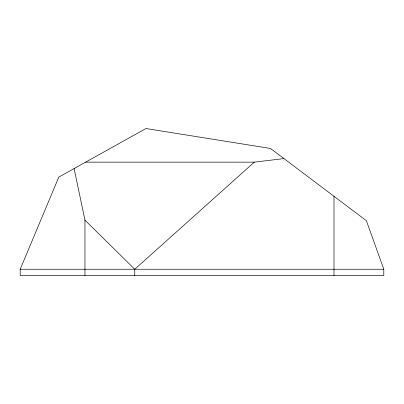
<?xml version="1.0" encoding="UTF-8"?>
<svg xmlns="http://www.w3.org/2000/svg" width="404" height="404" viewBox="0 0 404 404"><rect width="100%" height="100%" fill="white"/><g stroke="black" fill="none" stroke-linecap="round" stroke-linejoin="round"><path stroke-width="0.61" d="M20.2 269.241L58.802 177.093L145.965 128.533L270.488 148.455L366.367 220.68L383.8 269.241L383.8 275.467L20.2 275.467L20.2 269.241L383.8 269.241M134.759 275.467L134.759 269.241L254.298 162.156L283.931 158.58M85.623 162.156L254.298 162.156M74.099 168.574L84.951 220.16L134.759 269.241M333.992 196.293L333.992 275.467M84.951 220.16L84.951 275.467"/></g></svg>
